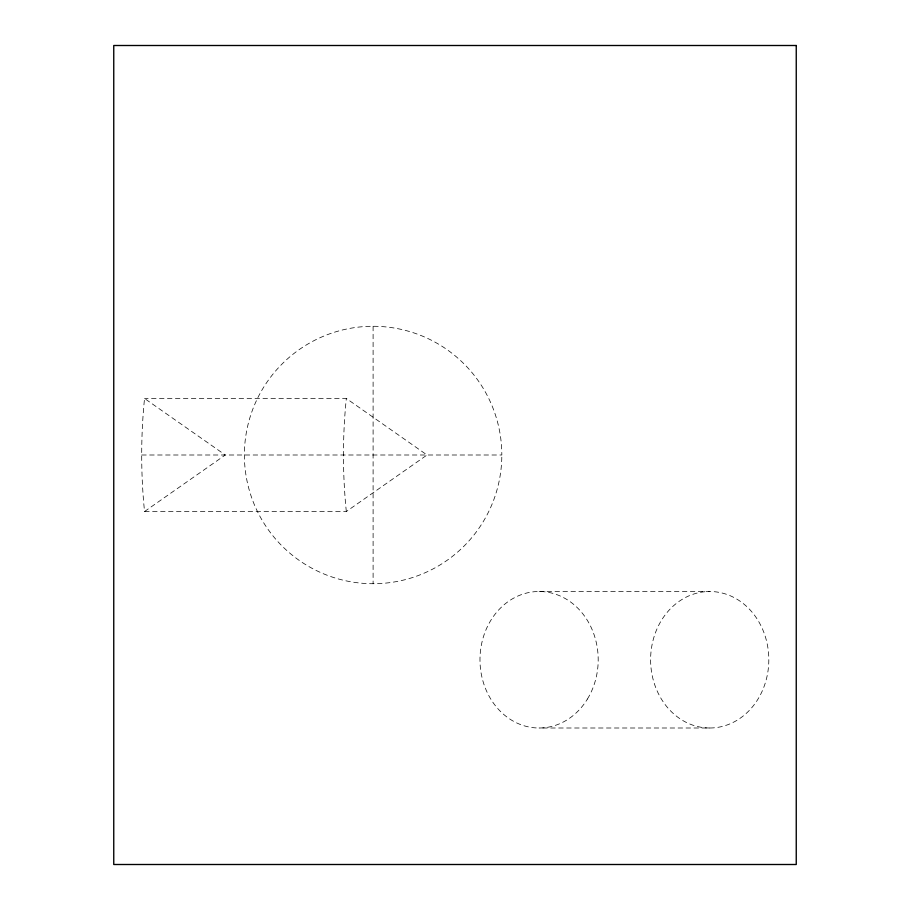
<?xml version="1.0" encoding="UTF-8"?>
<svg xmlns="http://www.w3.org/2000/svg" width="910" height="910" viewBox="0 0 910 910"><rect width="100%" height="100%" fill="white"/><g stroke="black" fill="none" stroke-linecap="round" stroke-linejoin="round"><path stroke-width="0.68" stroke-dasharray="4.55 3.41" d="M144.542 511.522L225.282 455L144.542 398.478A218.4 83.584 90 0 0 141.698 455A218.4 83.584 -90 0 0 144.542 511.522L346.323 511.522L427.052 455L346.323 398.478L144.542 398.478M141.698 455L501.82 455A128.719 128.719 0 0 0 308.74 343.525A128.719 128.719 0 0 0 308.74 566.475A128.719 128.719 0 0 0 501.82 455M539.084 591.5L709.709 591.5A68.25 59.105 90 0 1 768.813 659.75A68.25 59.105 90 0 1 709.709 728L539.084 728M373.1 326.28L373.1 583.719M709.709 728A68.25 59.105 -90 0 1 650.605 659.75A68.25 59.105 -90 0 1 709.709 591.5M346.323 511.522A218.4 83.584 90 0 1 343.468 455A218.4 83.584 -90 0 1 346.323 398.478M587.416 699.051A68.25 59.105 -90 0 0 544.396 591.773A68.25 59.105 -90 0 0 485.451 688.426A68.25 59.105 -90 0 0 587.416 699.051"/><path stroke-width="1.36" d="M796.25 45.5L113.75 45.5L113.75 864.5L796.25 864.5L796.25 45.5"/></g></svg>
